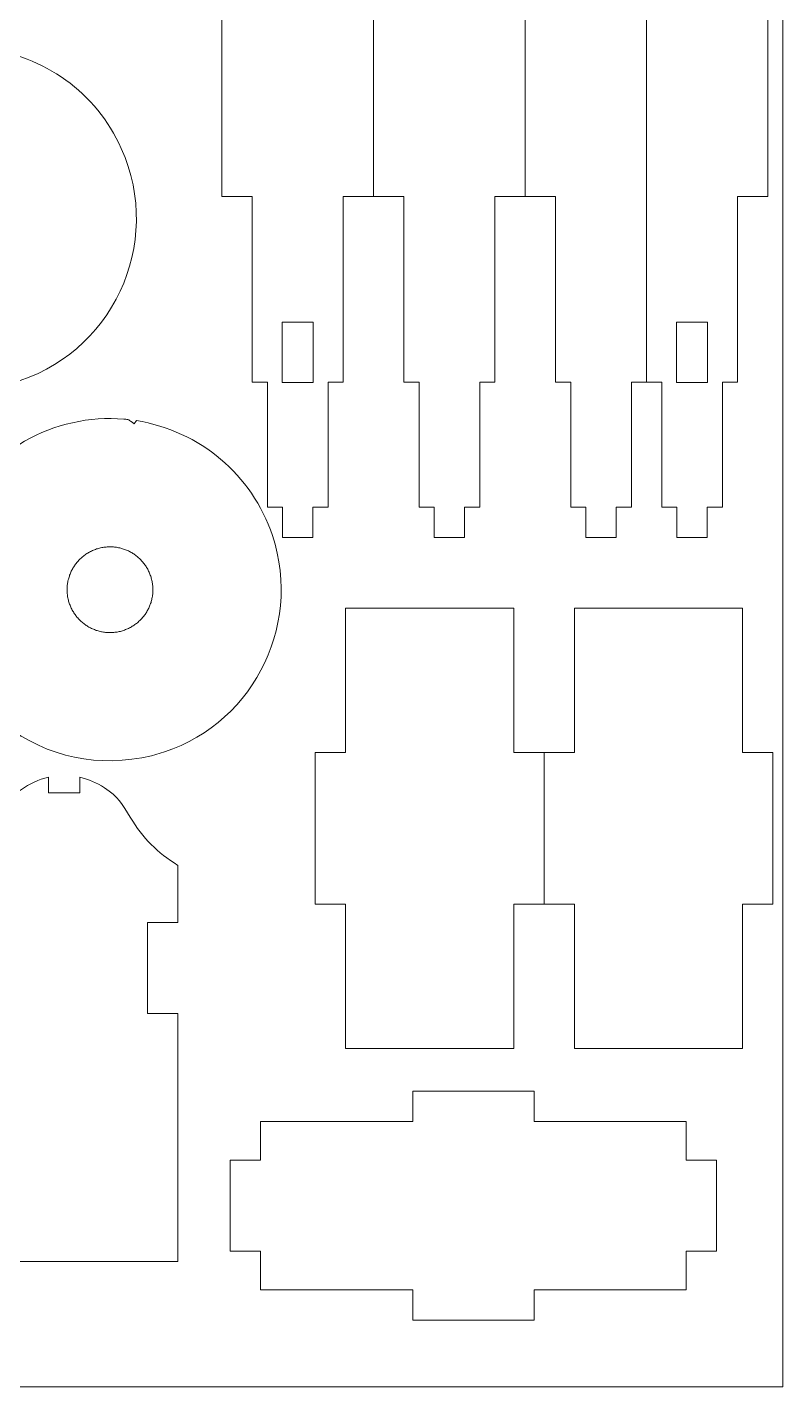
# Model space of a CAD drawing. Header units: inches. Extents: x 502 to 1135, y 314 to 631.
# Drawn here: x 906.1 to 1005.8, y 315.6 to 494.9 of the extents above; entities that cross this region are included whole.
import ezdxf

# ---------------------------------------------------------------- set-up
doc = ezdxf.new("R2010")
doc.units = ezdxf.units.IN
doc.header["$MEASUREMENT"] = 0
doc.layers.add('Capa 1', color=7, linetype='Continuous')
doc.layers.add('Capa 2', color=5, linetype='Continuous')

msp = doc.modelspace()

# ---------------------------------------------------------------- linework, layer by layer
at = {"layer": 'Capa 1', "lineweight": 9}
for points in [[(987.81, 527.08), (987.81, 448.08)], [(951.81, 502.58), (951.81, 487.58), (951.81, 472.58), (947.81, 472.58), (947.81, 448.08), (945.81, 448.08), (945.81, 431.58), (943.81, 431.58), (943.81, 427.58), (939.81, 427.58), (939.81, 431.58), (937.81, 431.58), (937.81, 448.08), (935.81, 448.08), (935.81, 472.58), (931.81, 472.58), (931.81, 502.58)], [(951.81, 472.58), (955.81, 472.58), (955.81, 448.08), (957.81, 448.08), (957.81, 431.58), (959.81, 431.58), (959.81, 431.58), (959.81, 431.58), (959.81, 431.57), (959.81, 431.54), (959.81, 431.41), (959.81, 430.96), (959.81, 429.58), (959.81, 428.21), (959.81, 427.76), (959.81, 427.63), (959.81, 427.6), (959.81, 427.59), (959.81, 427.58), (959.81, 427.58), (963.81, 427.58), (963.81, 431.58), (965.81, 431.58), (965.81, 448.08), (967.81, 448.08), (967.81, 472.58), (971.81, 472.58), (971.81, 502.58)], [(971.81, 472.58), (971.81, 502.58)], [(1003.81, 472.58), (1003.81, 502.58)], [(975.81, 472.58), (971.81, 472.58)], [(975.81, 448.08), (975.81, 472.58)], [(999.81, 472.58), (1003.81, 472.58)], [(999.81, 448.08), (999.81, 472.58)], [(943.86, 448.03), (939.76, 448.03), (939.76, 456), (943.86, 456), (943.86, 448.03)], [(995.86, 456), (991.76, 456), (991.76, 448.03), (995.86, 448.03), (995.86, 456)], [(977.81, 448.08), (975.81, 448.08)], [(977.81, 431.58), (977.81, 448.08)], [(985.81, 448.08), (985.81, 431.58)], [(987.81, 448.08), (985.81, 448.08)], [(987.81, 448.08), (989.81, 448.08)], [(989.81, 448.08), (989.81, 431.58)], [(997.81, 448.08), (999.81, 448.08)], [(997.81, 431.58), (997.81, 448.08)], [(979.81, 431.58), (977.81, 431.58)], [(979.81, 427.58), (979.81, 431.58)], [(985.81, 431.58), (983.81, 431.58)], [(983.81, 431.58), (983.81, 427.58)], [(989.81, 431.58), (991.81, 431.58)], [(991.81, 431.58), (991.81, 427.58)], [(995.81, 431.58), (997.81, 431.58)], [(995.81, 427.58), (995.81, 431.58)], [(979.81, 427.58), (983.81, 427.58)], [(991.81, 427.58), (995.81, 427.58)], [(918.43, 415.22), (918.57, 415.26), (918.71, 415.3), (918.85, 415.34), (918.99, 415.39), (919.12, 415.44), (919.25, 415.49), (919.38, 415.55), (919.51, 415.61), (919.64, 415.67), (919.76, 415.74), (919.88, 415.81), (920, 415.88), (920.12, 415.95), (920.24, 416.03), (920.35, 416.11), (920.46, 416.19), (920.57, 416.27), (920.68, 416.36), (920.78, 416.45), (920.88, 416.54), (920.98, 416.63), (921.08, 416.73), (921.17, 416.83), (921.27, 416.93), (921.36, 417.03), (921.44, 417.13), (921.53, 417.24), (921.61, 417.35), (921.69, 417.46), (921.77, 417.57), (921.84, 417.68), (921.91, 417.8), (921.98, 417.92), (922.04, 418.04), (922.11, 418.16), (922.17, 418.28), (922.22, 418.4), (922.28, 418.53), (922.33, 418.65), (922.38, 418.78), (922.42, 418.91), (922.47, 419.04), (922.5, 419.17), (922.54, 419.3), (922.57, 419.43), (922.6, 419.57), (922.63, 419.7), (922.65, 419.84), (922.67, 419.97), (922.69, 420.11), (922.7, 420.25), (922.71, 420.39), (922.72, 420.53), (922.72, 420.67), (922.72, 420.81), (922.71, 420.95), (922.71, 421.09), (922.69, 421.23), (922.68, 421.37), (922.66, 421.51), (922.64, 421.66), (922.61, 421.8), (922.58, 421.94), (922.55, 422.08), (922.51, 422.22), (922.47, 422.36), (922.43, 422.5), (922.38, 422.64), (922.33, 422.77), (922.28, 422.9), (922.22, 423.03), (922.16, 423.16), (922.1, 423.29), (922.03, 423.41), (921.97, 423.53), (921.89, 423.65), (921.82, 423.77), (921.74, 423.89), (921.66, 424), (921.58, 424.11), (921.5, 424.22), (921.41, 424.33), (921.32, 424.43), (921.23, 424.53), (921.14, 424.63), (921.04, 424.73), (920.94, 424.82), (920.84, 424.92), (920.74, 425.01), (920.64, 425.09), (920.53, 425.18), (920.42, 425.26), (920.31, 425.34), (920.2, 425.42), (920.09, 425.49), (919.97, 425.56), (919.85, 425.63), (919.74, 425.7), (919.62, 425.76), (919.49, 425.82), (919.37, 425.88), (919.25, 425.93), (919.12, 425.98), (918.99, 426.03), (918.86, 426.07), (918.73, 426.12), (918.6, 426.15), (918.47, 426.19), (918.34, 426.22), (918.2, 426.25), (918.07, 426.28), (917.93, 426.3), (917.8, 426.32), (917.66, 426.34), (917.52, 426.35), (917.38, 426.36), (917.24, 426.37), (917.1, 426.37), (916.96, 426.37), (916.82, 426.36), (916.68, 426.36), (916.54, 426.34), (916.4, 426.33), (916.26, 426.31), (916.12, 426.29), (915.97, 426.26), (915.83, 426.23), (915.69, 426.2), (915.55, 426.16), (915.41, 426.12), (915.27, 426.08), (915.14, 426.03), (915, 425.98), (914.87, 425.93), (914.74, 425.87), (914.61, 425.81), (914.48, 425.75), (914.36, 425.68), (914.24, 425.62), (914.12, 425.54), (914, 425.47), (913.89, 425.39), (913.77, 425.32), (913.66, 425.23), (913.55, 425.15), (913.44, 425.06), (913.34, 424.97), (913.24, 424.88), (913.14, 424.79), (913.04, 424.69), (912.95, 424.6), (912.85, 424.49), (912.77, 424.39), (912.68, 424.29), (912.59, 424.18), (912.51, 424.07), (912.43, 423.96), (912.36, 423.85), (912.28, 423.74), (912.21, 423.62), (912.14, 423.5), (912.08, 423.39), (912.01, 423.27), (911.95, 423.14), (911.9, 423.02), (911.84, 422.9), (911.79, 422.77), (911.74, 422.64), (911.7, 422.51), (911.66, 422.38), (911.62, 422.25), (911.58, 422.12), (911.55, 421.99), (911.52, 421.85), (911.49, 421.72), (911.47, 421.58), (911.45, 421.45), (911.43, 421.31), (911.42, 421.17), (911.41, 421.03), (911.41, 420.89), (911.4, 420.75), (911.4, 420.61), (911.41, 420.47), (911.42, 420.33), (911.43, 420.19), (911.44, 420.05), (911.46, 419.91), (911.48, 419.77), (911.51, 419.62), (911.54, 419.48), (911.57, 419.34), (911.61, 419.2), (911.65, 419.06), (911.69, 418.92), (911.74, 418.79), (911.79, 418.65), (911.84, 418.52), (911.9, 418.39), (911.96, 418.26), (912.02, 418.14), (912.09, 418.01), (912.16, 417.89), (912.23, 417.77), (912.3, 417.65), (912.38, 417.54), (912.46, 417.42), (912.54, 417.31), (912.62, 417.2), (912.71, 417.1), (912.8, 416.99), (912.89, 416.89), (912.98, 416.79), (913.08, 416.69), (913.18, 416.6), (913.28, 416.51), (913.38, 416.42), (913.48, 416.33), (913.59, 416.24), (913.7, 416.16), (913.81, 416.08), (913.92, 416.01), (914.03, 415.93), (914.15, 415.86), (914.27, 415.79), (914.39, 415.73), (914.51, 415.66), (914.63, 415.6), (914.75, 415.55), (914.88, 415.49), (915, 415.44), (915.13, 415.39), (915.26, 415.35), (915.39, 415.31), (915.52, 415.27), (915.65, 415.23), (915.78, 415.2), (915.92, 415.17), (916.05, 415.14), (916.19, 415.12), (916.32, 415.1), (916.46, 415.08), (916.6, 415.07), (916.74, 415.06), (916.88, 415.06), (917.02, 415.05), (917.16, 415.05), (917.3, 415.06), (917.44, 415.07), (917.58, 415.08), (917.72, 415.09), (917.86, 415.11), (918.01, 415.13), (918.15, 415.16), (918.29, 415.19), (918.43, 415.22)], [(974.3, 399.24), (970.3, 399.24), (970.3, 418.26), (948.11, 418.26), (948.11, 399.24), (944.11, 399.24), (944.11, 379.24), (948.11, 379.24), (948.11, 360.23), (970.3, 360.23), (970.3, 379.24), (974.3, 379.24)], [(1000.48, 379.24), (1000.48, 379.24), (1004.48, 379.24), (1004.48, 379.24), (1004.48, 379.25), (1004.48, 399.24), (1004.48, 399.24), (1004.48, 399.24), (1000.48, 399.24), (1000.48, 399.24), (1000.48, 399.25), (1000.48, 418.25), (1000.48, 418.26), (1000.47, 418.26), (978.3, 418.26), (978.3, 418.26), (978.3, 418.25), (978.3, 399.25), (978.3, 399.24), (978.29, 399.24), (974.3, 399.24), (974.3, 399.24), (974.3, 399.24), (974.3, 379.25), (974.3, 379.24), (974.3, 379.24), (978.29, 379.24), (978.3, 379.24), (978.3, 379.24), (978.3, 360.23), (978.3, 360.23), (978.3, 360.23), (1000.47, 360.23), (1000.48, 360.23), (1000.48, 360.23), (1000.48, 379.24), (1000.48, 379.24)], [(926.02, 376.83), (926.02, 384.35)], [(922.02, 376.83), (926.02, 376.83)], [(922.02, 364.83), (922.02, 376.83)], [(926.02, 364.83), (922.02, 364.83)], [(926.02, 332.11), (926.02, 364.83)], [(956.98, 324.4), (972.98, 324.4), (972.98, 328.4), (993.05, 328.4), (993.05, 333.49), (997.05, 333.49), (997.05, 345.49), (993.05, 345.49), (993.05, 350.58), (972.98, 350.58), (972.98, 354.58), (956.98, 354.58), (956.98, 350.58), (936.91, 350.58), (936.91, 345.49), (932.91, 345.49), (932.91, 333.49), (936.91, 333.49), (936.91, 328.4), (956.98, 328.4), (956.98, 324.4)], [(896.02, 332.11), (926.02, 332.11)]]:
    msp.add_lwpolyline(points, dxfattribs=at)
for points, knots in [([(903.43, 447.75), (896.58, 446.13), (889.69, 447.5), (884.11, 451.82), (871.44, 461.65), (872.85, 481.25), (886.7, 489.22), (890.32, 491.29), (894.52, 492.34), (898.69, 492.21), (899.43, 492.19), (899.17, 492.24), (900.05, 491.65), (900.05, 491.65), (900.35, 492.1), (900.35, 492.1), (908.4, 491.14), (915.23, 486.3), (918.55, 478.91), (924.21, 466.3), (917.32, 451.59), (904, 447.9), (904, 447.9), (903.43, 447.75), (903.43, 447.75)], [0, 0, 0, 0, 1, 1, 1, 2, 2, 2, 3, 3, 3, 4, 4, 4, 5, 5, 5, 6, 6, 6, 7, 7, 7, 8, 8, 8, 8]), ([(922.53, 398.81), (915.68, 397.19), (908.79, 398.56), (903.21, 402.89), (890.54, 412.72), (891.95, 432.32), (905.8, 440.28), (909.75, 442.55), (914.36, 443.58), (918.9, 443.21), (919.64, 443.15), (919.39, 443.2), (920.25, 442.59), (920.25, 442.59), (920.54, 443.02), (920.54, 443.02), (928.95, 441.6), (935.78, 435.94), (938.47, 427.85), (942.55, 415.57), (935.52, 402.4), (923.1, 398.96), (923.1, 398.96), (922.53, 398.81), (922.53, 398.81)], [0, 0, 0, 0, 1, 1, 1, 2, 2, 2, 3, 3, 3, 4, 4, 4, 5, 5, 5, 6, 6, 6, 7, 7, 7, 8, 8, 8, 8]), ([(926.02, 384.35), (923.3, 386.08), (921.4, 387.9), (919.74, 390.7), (918.74, 392.39), (918.08, 393.44), (916.34, 394.59), (915.31, 395.28), (914.28, 395.7), (913.07, 395.98), (913.07, 395.98), (913.07, 393.94), (913.07, 393.94), (913.07, 393.94), (908.97, 393.94), (908.97, 393.94), (908.97, 393.94), (908.97, 395.98), (908.97, 395.98), (906.32, 395.36), (904.13, 393.82), (902.74, 391.47), (901.33, 389.09), (900.26, 387.53), (898.04, 385.76), (897.35, 385.22), (896.76, 384.82), (896.02, 384.35)], [0, 0, 0, 0, 1, 1, 1, 2, 2, 2, 3, 3, 3, 4, 4, 4, 5, 5, 5, 6, 6, 6, 7, 7, 7, 8, 8, 8, 9, 9, 9, 9])]:
    msp.add_open_spline(points, degree=3, knots=knots, dxfattribs=at)
at = {"layer": 'Capa 2', "lineweight": 9}
for points in [[(1005.78, 631.1), (1005.78, 315.6)], [(504.39, 315.6), (1005.78, 315.6)]]:
    msp.add_lwpolyline(points, dxfattribs=at)

doc.saveas('drawing.dxf')
